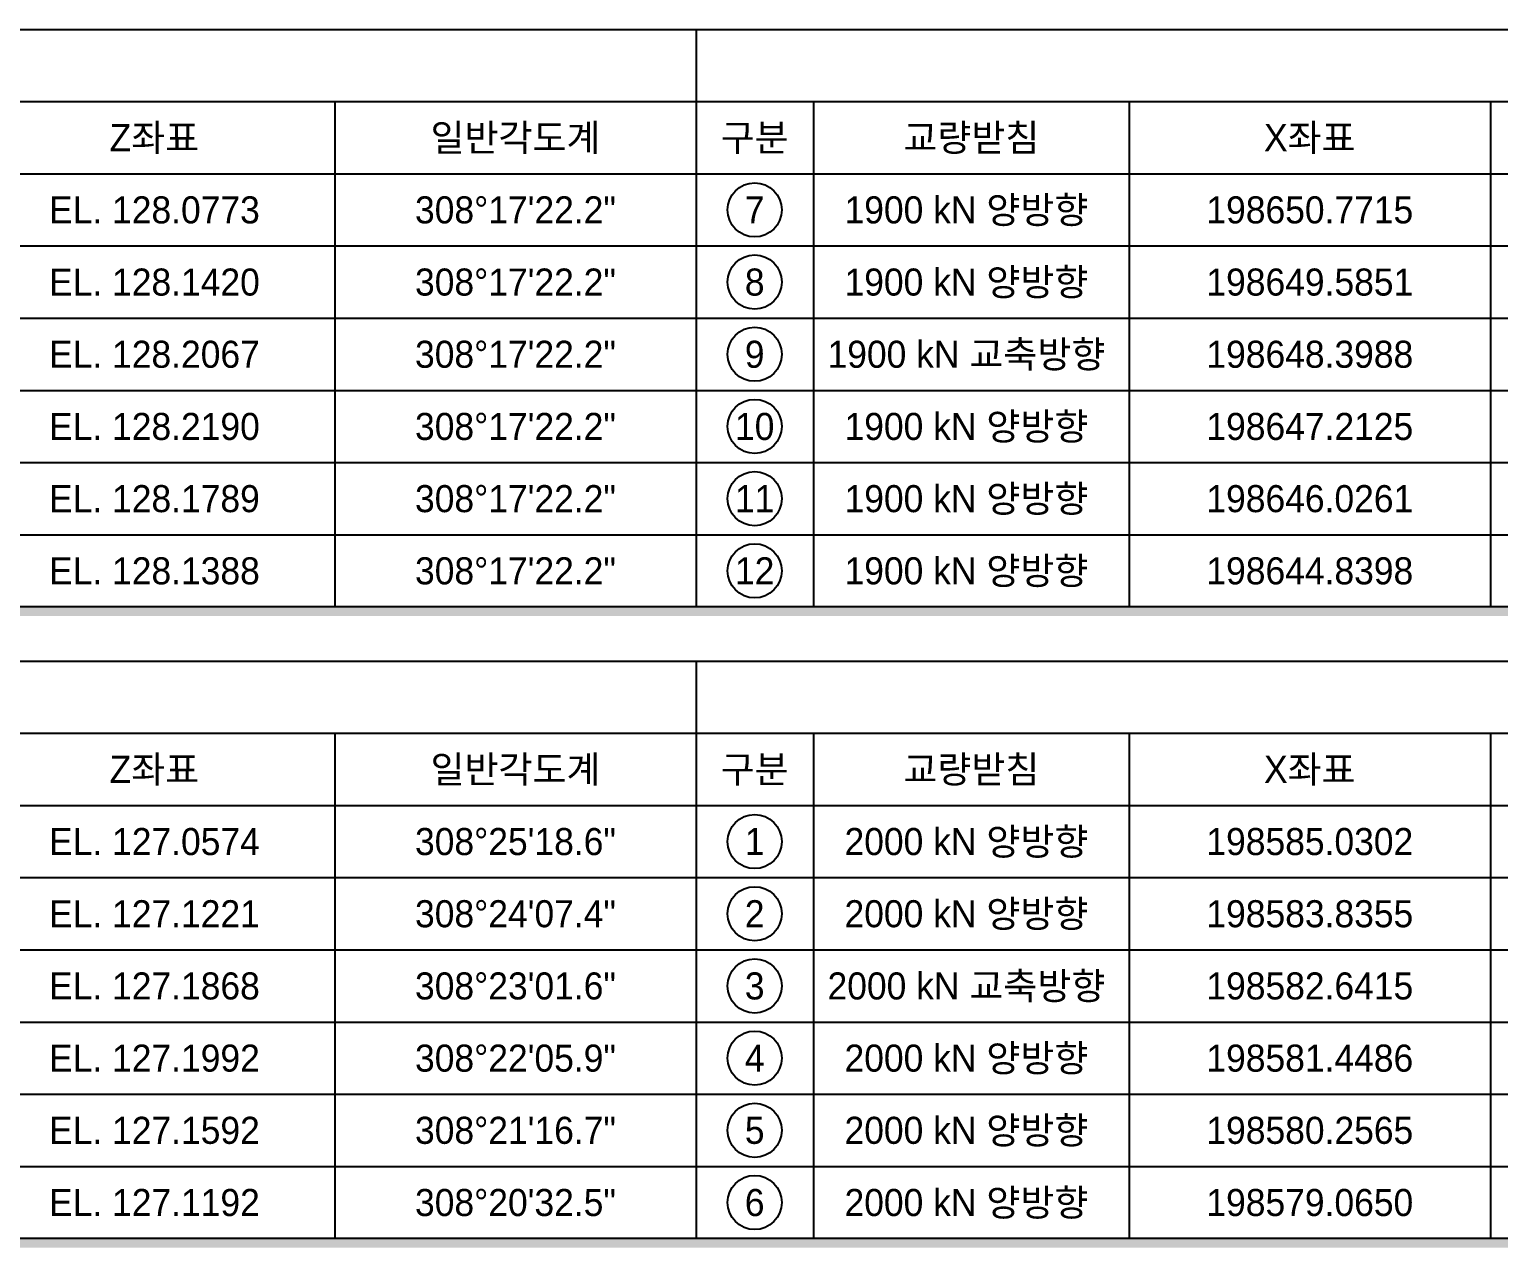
# Model space of a CAD drawing. Header units: feet. Extents: x 0 to 168200, y 0 to 118800.
# Drawn here: x 91134 to 123688, y 38543 to 65543 of the extents above; entities that cross this region are included whole.
import ezdxf
from ezdxf.enums import TextEntityAlignment as Align

# ---------------------------------------------------------------- set-up
doc = ezdxf.new("R2010")
doc.units = ezdxf.units.FT
doc.header["$LTSCALE"] = 1100
doc.header["$MEASUREMENT"] = 0
for name, color, linetype in [('CS-TABL-LIN1', 4, 'CONTINUOUS'), ('CS-TABL-LIN2', 1, 'CONTINUOUS'), ('CS-TABL-TEX1', 6, 'CONTINUOUS'), ('CS-TABL-TEX2', 3, 'CONTINUOUS')]:
    doc.layers.add(name, color=color, linetype=linetype)
doc.styles.add('A_STANDARD', font='')
doc.styles.get('A_STANDARD').set_extended_font_data('Dotum')

msp = doc.modelspace()

# ---------------------------------------------------------------- linework, layer by layer
at = {"layer": 'CS-TABL-LIN1'}
for points in [[(22705, 65543), (147505, 65543), (147505, 52743), (22705, 52743)], [(22705, 51543), (147505, 51543), (147505, 38743), (22705, 38743)]]:
    msp.add_lwpolyline(points, close=True, dxfattribs=at)
for points in [[(22905, 52743), (147705, 52743), (22905, 52543), (147705, 52543)], [(22905, 38743), (147705, 38743), (22905, 38543), (147705, 38543)]]:
    msp.add_solid(points, dxfattribs=at)
at = {"layer": 'CS-TABL-LIN2'}
for p, q in [((105905, 65543), (105905, 52743)), ((22705, 63943), (147505, 63943)), ((97905, 63943), (97905, 52743)), ((108505, 63943), (108505, 52743)), ((115505, 63943), (115505, 52743)), ((123505, 63943), (123505, 52743)), ((22705, 62343), (147505, 62343)), ((22705, 60743), (147505, 60743)), ((22705, 59143), (147505, 59143)), ((22705, 57543), (147505, 57543)), ((22705, 55943), (147505, 55943)), ((22705, 54343), (147505, 54343)), ((105905, 51543), (105905, 38743)), ((22705, 49943), (147505, 49943)), ((97905, 49943), (97905, 38743)), ((108505, 49943), (108505, 38743)), ((115505, 49943), (115505, 38743)), ((123505, 49943), (123505, 38743)), ((22705, 48343), (147505, 48343)), ((22705, 46743), (147505, 46743)), ((22705, 45143), (147505, 45143)), ((22705, 43543), (147505, 43543)), ((22705, 41943), (147505, 41943)), ((22705, 40343), (147505, 40343))]:
    msp.add_line(p, q, dxfattribs=at)
at = {"layer": 'CS-TABL-TEX1'}
for centre in [(107205, 61543), (107205, 59943), (107205, 58343), (107205, 56743), (107205, 55143), (107205, 53543), (107205, 47543), (107205, 45943), (107205, 44343), (107205, 42743), (107205, 41143), (107205, 39543)]:
    msp.add_circle(centre, 600, dxfattribs=at)

# ---------------------------------------------------------------- texts
at = {"layer": 'CS-TABL-TEX1', "style": 'A_STANDARD'}
for s, p in [('Z좌표', (93905, 63143)), ('일반각도계', (101905, 63143)), ('구분', (107205, 63143)), ('교량받침', (112005, 63143)), ('X좌표', (119505, 63143)), ('7', (107205, 61543)), ('8', (107205, 59943)), ('9', (107205, 58343)), ('10', (107205, 56743)), ('11', (107205, 55143)), ('12', (107205, 53543)), ('Z좌표', (93905, 49143)), ('일반각도계', (101905, 49143)), ('구분', (107205, 49143)), ('교량받침', (112005, 49143)), ('X좌표', (119505, 49143)), ('1', (107205, 47543)), ('2', (107205, 45943)), ('3', (107205, 44343)), ('4', (107205, 42743)), ('5', (107205, 41143)), ('6', (107205, 39543))]:
    msp.add_text(s, height=600, dxfattribs=at).set_placement(p, align=Align.MIDDLE_CENTER)
at = {"layer": 'CS-TABL-TEX2', "style": 'A_STANDARD'}
for s, p in [('1900 kN 양방향 ', (112005, 61543)), ('EL. 128.0773', (93905, 61543)), ('308°17\'22.2"', (101905, 61543)), ('198650.7715', (119505, 61543)), ('EL. 128.1420', (93905, 59943)), ('308°17\'22.2"', (101905, 59943)), ('1900 kN 양방향 ', (112005, 59943)), ('198649.5851', (119505, 59943)), ('EL. 128.2067', (93905, 58343)), ('308°17\'22.2"', (101905, 58343)), ('1900 kN 교축방향 ', (112005, 58343)), ('198648.3988', (119505, 58343)), ('EL. 128.2190', (93905, 56743)), ('308°17\'22.2"', (101905, 56743)), ('1900 kN 양방향 ', (112005, 56743)), ('198647.2125', (119505, 56743)), ('EL. 128.1789', (93905, 55143)), ('308°17\'22.2"', (101905, 55143)), ('1900 kN 양방향 ', (112005, 55143)), ('198646.0261', (119505, 55143)), ('EL. 128.1388', (93905, 53543)), ('308°17\'22.2"', (101905, 53543)), ('1900 kN 양방향 ', (112005, 53543)), ('198644.8398', (119505, 53543)), ('2000 kN 양방향 ', (112005, 47543)), ('EL. 127.0574', (93905, 47543)), ('308°25\'18.6"', (101905, 47543)), ('198585.0302', (119505, 47543)), ('EL. 127.1221', (93905, 45943)), ('308°24\'07.4"', (101905, 45943)), ('2000 kN 양방향 ', (112005, 45943)), ('198583.8355', (119505, 45943)), ('EL. 127.1868', (93905, 44343)), ('308°23\'01.6"', (101905, 44343)), ('2000 kN 교축방향 ', (112005, 44343)), ('198582.6415', (119505, 44343)), ('EL. 127.1992', (93905, 42743)), ('308°22\'05.9"', (101905, 42743)), ('2000 kN 양방향 ', (112005, 42743)), ('198581.4486', (119505, 42743)), ('EL. 127.1592', (93905, 41143)), ('308°21\'16.7"', (101905, 41143)), ('2000 kN 양방향 ', (112005, 41143)), ('198580.2565', (119505, 41143)), ('EL. 127.1192', (93905, 39543)), ('308°20\'32.5"', (101905, 39543)), ('2000 kN 양방향 ', (112005, 39543)), ('198579.0650', (119505, 39543))]:
    msp.add_text(s, height=600, dxfattribs=at).set_placement(p, align=Align.MIDDLE_CENTER)

doc.saveas('drawing.dxf')
